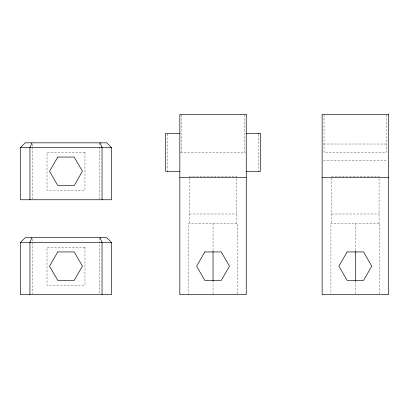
<?xml version="1.0" encoding="UTF-8"?>
<svg xmlns="http://www.w3.org/2000/svg" width="409" height="409" viewBox="0 0 409 409"><rect width="100%" height="100%" fill="white"/><g stroke="black" fill="none" stroke-linecap="round" stroke-linejoin="round"><path stroke-width="0.31" stroke-dasharray="2.04 1.53" d="M323.417 144.019L387.272 144.019M180.425 152.322L245.415 152.322M323.417 160.625L387.272 160.625M189.321 213.989L236.755 213.989M331.627 213.989L379.061 213.989M386.653 114.965L386.653 152.322L324.035 152.322L324.035 114.965M379.777 293.994L379.777 223.472L330.917 223.472L330.917 293.994M379.061 223.472L379.061 176.228L331.627 176.228L331.627 223.472M355.344 223.472L355.344 251.934M355.344 281.014L355.344 294.01M258.575 134.433L258.575 170.144M244.347 114.965L244.347 152.322M237.465 293.994L237.465 223.472L188.61 223.472L188.61 294.628M236.755 223.472L236.755 176.228L189.321 176.228L189.321 223.472M213.038 223.472L213.038 251.934M213.038 281.014L213.038 294.01M181.729 114.965L181.729 152.322M167.501 133.937L167.501 170.144M99.668 142.833L99.668 146.626M99.668 147.26L99.668 199.122M99.668 237.706L99.668 293.994M32.311 144.101L32.311 146.626M32.311 147.26L32.311 199.122M32.311 238.968L32.311 293.994M84.965 152.322L47.015 152.322L47.015 190.267L84.965 190.267L84.965 152.322M84.965 247.194L47.015 247.194L47.015 285.139L84.965 285.139L84.965 247.194"/><path stroke-width="0.61" d="M31.902 142.833L29.939 147.577L29.939 199.756M31.902 237.706L29.939 242.45L29.939 294.628M20.45 147.577L25.194 142.833L106.785 142.833L111.524 147.577L111.524 199.756L20.45 199.756L20.45 147.577L111.524 147.577M20.45 242.45L25.194 237.706L106.785 237.706L111.524 242.45L111.524 294.628L20.45 294.628L20.45 242.45L111.524 242.45M179.832 133.349L165.604 133.344L165.604 171.294L179.832 171.294M246.244 133.349L260.472 133.344L260.472 171.294L246.244 171.294M179.832 177.419L246.244 177.419M322.139 177.419L388.55 177.419M100.072 142.833L102.04 147.577L102.04 199.756M100.072 237.706L102.04 242.45L102.04 294.628M355.344 251.428L355.344 280.651M258.575 133.344L258.575 133.697M258.575 171.023L258.575 171.294M213.038 251.428L213.038 280.651M167.501 171.023L167.501 171.294M57.771 157.066L49.555 171.294L57.771 185.528L74.203 185.528L82.419 171.294L74.203 157.066L57.771 157.066M57.771 251.934L49.555 266.167L57.771 280.395L74.203 280.395L82.419 266.167L74.203 251.934L57.771 251.934M204.822 251.934L196.606 266.167L204.822 280.395L221.254 280.395L229.469 266.167L221.254 251.934L204.822 251.934M347.129 251.934L338.913 266.167L347.129 280.395L363.56 280.395L371.776 266.167L363.56 251.934L347.129 251.934M246.244 114.372L179.832 114.372L179.832 294.628L246.244 294.628L246.244 114.372M388.55 114.372L322.139 114.372L322.139 294.628L388.55 294.628L388.55 114.372"/></g></svg>
